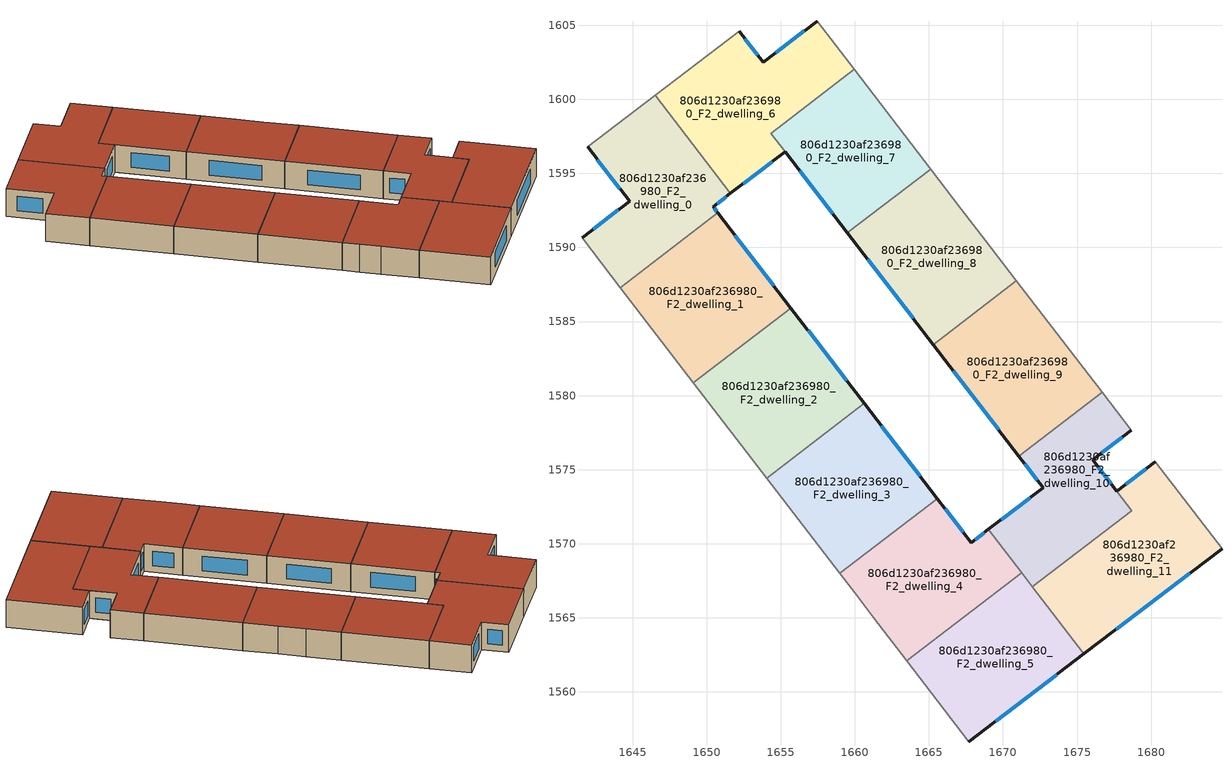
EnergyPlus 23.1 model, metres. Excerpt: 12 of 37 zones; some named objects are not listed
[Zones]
806d1230af236980_F2_dwelling_0
 floor to 806d1230af236980_F1_dwelling_0 (EU_floor_Construction): 1646.52,1600.27 1651.6,1593.65 1650.43,1592.75 1650.75,1592.34 1644.17,1587.29 1641.58,1590.66 1644.79,1593.11 1641.96,1596.79 z6
 wall outside (EU_wall_Construction): 1650.75,1592.34 1650.43,1592.75 1651.6,1593.65 / 1641.96,1596.79 1644.79,1593.11 1641.58,1590.66 z6:9
 wall to 806d1230af236980_F2_dwelling_6 (EU_wall_Construction): 1651.6,1593.65 1646.52,1600.27 z6:9
 wall to 806d1230af236980_F2_dwelling_1 (EU_wall_Construction): 1644.17,1587.29 1650.75,1592.34 z6:9
 wall adiabatic (EU_wall_Construction): 1641.58,1590.66 1644.17,1587.29 / 1646.52,1600.27 1641.96,1596.79 z6:9
 window (EU_Window_Construction): 1650.71,1592.96 1651.33,1593.44 / 1650.67,1592.44 1650.5,1592.66 / 1644.04,1592.53 1642.34,1591.23 / 1642.63,1595.92 1644.13,1593.97 z6.7:8.3
 roof outside (EU_roof_Construction): 1650.75,1592.34 1650.43,1592.75 1651.6,1593.65 1646.52,1600.27 1641.96,1596.79 1644.79,1593.11 1641.58,1590.66 1644.17,1587.29 z9
806d1230af236980_F2_dwelling_1
 floor to 806d1230af236980_F1_dwelling_1 (EU_floor_Construction): 1650.75,1592.34 1655.69,1585.91 1649.11,1580.86 1644.17,1587.29 z6
 wall outside (EU_wall_Construction): 1655.69,1585.91 1650.75,1592.34 z6:9
 wall to 806d1230af236980_F2_dwelling_2 (EU_wall_Construction): 1649.11,1580.86 1655.69,1585.91 z6:9
 wall adiabatic (EU_wall_Construction): 1644.17,1587.29 1649.11,1580.86 z6:9
 window (EU_Window_Construction): 1654.53,1587.42 1651.91,1590.83 z6.7:8.3
 roof outside (EU_roof_Construction): 1655.69,1585.91 1650.75,1592.34 1644.17,1587.29 1649.11,1580.86 z9
806d1230af236980_F2_dwelling_10
 floor to 806d1230af236980_F1_dwelling_10 (EU_floor_Construction): 1676.69,1580.22 1678.66,1577.65 1676.06,1575.67 1678.68,1572.24 1671.98,1567.1 1669.02,1570.96 1672.71,1573.79 1671.07,1575.91 z6
 wall outside (EU_wall_Construction): 1671.07,1575.91 1672.71,1573.79 1669.02,1570.96 / 1677.69,1573.54 1676.06,1575.67 1678.66,1577.65 z6:9
 wall to 806d1230af236980_F2_dwelling_9 (EU_wall_Construction): 1676.69,1580.22 1671.07,1575.91 z6:9
 wall adiabatic (EU_wall_Construction): 1678.66,1577.65 1676.69,1580.22 z6:9
 wall to 806d1230af236980_F2_dwelling_11 (EU_wall_Construction): 1671.98,1567.1 1678.68,1572.24 1677.69,1573.54 z6:9
 wall to 806d1230af236980_F2_dwelling_4 (EU_wall_Construction): 1669.02,1570.96 1671.27,1568.04 z6:9
 wall to 806d1230af236980_F2_dwelling_5 (EU_wall_Construction): 1671.27,1568.04 1671.98,1567.1 z6:9
 window (EU_Window_Construction): 1671.84,1573.12 1669.88,1571.63 / 1671.46,1575.41 1672.32,1574.29 / 1676.67,1576.14 1678.05,1577.19 / 1677.31,1574.04 1676.45,1575.17 z6.7:8.3
 roof outside (EU_roof_Construction): 1678.68,1572.24 1676.06,1575.67 1678.66,1577.65 1676.69,1580.22 1671.07,1575.91 1672.71,1573.79 1669.02,1570.96 1671.98,1567.1 z9
806d1230af236980_F2_dwelling_11
 floor to 806d1230af236980_F1_dwelling_11 (EU_floor_Construction): 1680.29,1575.52 1684.78,1569.67 1675.47,1562.56 1671.98,1567.1 1678.68,1572.24 1677.69,1573.54 z6
 wall outside (EU_wall_Construction): 1680.29,1575.52 1677.69,1573.54 / 1675.47,1562.56 1684.78,1569.67 z6:9
 wall adiabatic (EU_wall_Construction): 1684.78,1569.67 1680.29,1575.52 z6:9
 wall to 806d1230af236980_F2_dwelling_5 (EU_wall_Construction): 1671.98,1567.1 1675.47,1562.56 z6:9
 window (EU_Window_Construction): 1679.68,1575.06 1678.3,1574.01 / 1677.65,1564.23 1682.6,1568 z6.7:8.3
 roof outside (EU_roof_Construction): 1684.78,1569.67 1680.29,1575.52 1677.69,1573.54 1678.68,1572.24 1671.98,1567.1 1675.47,1562.56 z9
806d1230af236980_F2_dwelling_2
 floor to 806d1230af236980_F1_dwelling_2 (EU_floor_Construction): 1655.69,1585.91 1660.62,1579.48 1654.04,1574.43 1649.11,1580.86 z6
 wall outside (EU_wall_Construction): 1660.62,1579.48 1655.69,1585.91 z6:9
 wall to 806d1230af236980_F2_dwelling_3 (EU_wall_Construction): 1654.04,1574.43 1660.62,1579.48 z6:9
 wall adiabatic (EU_wall_Construction): 1649.11,1580.86 1654.04,1574.43 z6:9
 window (EU_Window_Construction): 1659.46,1580.99 1656.85,1584.4 z6.7:8.3
 roof outside (EU_roof_Construction): 1660.62,1579.48 1655.69,1585.91 1649.11,1580.86 1654.04,1574.43 z9
806d1230af236980_F2_dwelling_3
 floor to 806d1230af236980_F1_dwelling_3 (EU_floor_Construction): 1660.62,1579.48 1665.56,1573.05 1658.98,1568 1654.04,1574.43 z6
 wall outside (EU_wall_Construction): 1665.56,1573.05 1660.62,1579.48 z6:9
 wall to 806d1230af236980_F2_dwelling_4 (EU_wall_Construction): 1658.98,1568 1665.56,1573.05 z6:9
 wall adiabatic (EU_wall_Construction): 1654.04,1574.43 1658.98,1568 z6:9
 window (EU_Window_Construction): 1664.4,1574.56 1661.78,1577.97 z6.7:8.3
 roof outside (EU_roof_Construction): 1665.56,1573.05 1660.62,1579.48 1654.04,1574.43 1658.98,1568 z9
806d1230af236980_F2_dwelling_4
 floor to 806d1230af236980_F1_dwelling_4 (EU_floor_Construction): 1669.02,1570.96 1671.27,1568.04 1663.52,1562.09 1661.26,1565.04 1660.02,1566.65 1658.98,1568 1665.56,1573.05 1667.85,1570.07 z6
 wall outside (EU_wall_Construction): 1669.02,1570.96 1667.85,1570.07 1665.56,1573.05 z6:9
 wall to 806d1230af236980_F2_dwelling_5 (EU_wall_Construction): 1663.52,1562.09 1671.27,1568.04 z6:9
 wall adiabatic (EU_wall_Construction): 1658.98,1568 1660.02,1566.65 1661.26,1565.04 1663.52,1562.09 z6:9
 window (EU_Window_Construction): 1667.31,1570.77 1666.1,1572.35 / 1668.74,1570.75 1668.12,1570.28 z6.7:8.3
 roof outside (EU_roof_Construction): 1671.27,1568.04 1669.02,1570.96 1667.85,1570.07 1665.56,1573.05 1658.98,1568 1660.02,1566.65 1661.26,1565.04 1663.52,1562.09 z9
806d1230af236980_F2_dwelling_5
 floor to 806d1230af236980_F1_dwelling_5 (EU_floor_Construction): 1671.27,1568.04 1675.47,1562.56 1667.7,1556.64 1663.52,1562.09 z6
 wall outside (EU_wall_Construction): 1667.7,1556.64 1675.47,1562.56 z6:9
 wall adiabatic (EU_wall_Construction): 1663.52,1562.09 1667.7,1556.64 z6:9
 window (EU_Window_Construction): 1669.52,1558.03 1673.64,1561.17 z6.7:8.3
 roof outside (EU_roof_Construction): 1675.47,1562.56 1671.27,1568.04 1663.52,1562.09 1667.7,1556.64 z9
806d1230af236980_F2_dwelling_6
 floor to 806d1230af236980_F1_dwelling_6 (EU_floor_Construction): 1657.46,1605.27 1659.95,1602.01 1654.34,1597.71 1655.3,1596.46 1651.6,1593.65 1646.52,1600.27 1652.19,1604.6 1653.81,1602.49 z6
 wall outside (EU_wall_Construction): 1657.46,1605.27 1653.81,1602.49 1652.19,1604.6 / 1651.6,1593.65 1655.3,1596.46 z6:9
 wall adiabatic (EU_wall_Construction): 1652.19,1604.6 1646.52,1600.27 / 1659.95,1602.01 1657.46,1605.27 z6:9
 wall to 806d1230af236980_F2_dwelling_7 (EU_wall_Construction): 1655.3,1596.46 1654.34,1597.71 1659.95,1602.01 z6:9
 window (EU_Window_Construction): 1653.43,1602.98 1652.57,1604.1 / 1656.6,1604.61 1654.67,1603.14 / 1652.47,1594.31 1654.43,1595.8 z6.7:8.3
 roof outside (EU_roof_Construction): 1655.3,1596.46 1654.34,1597.71 1659.95,1602.01 1657.46,1605.27 1653.81,1602.49 1652.19,1604.6 1646.52,1600.27 1651.6,1593.65 z9
806d1230af236980_F2_dwelling_7
 floor to 806d1230af236980_F1_dwelling_7 (EU_floor_Construction): 1659.95,1602.01 1665.11,1595.29 1659.5,1590.98 1654.34,1597.71 z6
 wall outside (EU_wall_Construction): 1655.3,1596.46 1659.5,1590.98 z6:9
 wall to 806d1230af236980_F2_dwelling_8 (EU_wall_Construction): 1659.5,1590.98 1665.11,1595.29 z6:9
 wall adiabatic (EU_wall_Construction): 1665.11,1595.29 1659.95,1602.01 z6:9
 window (EU_Window_Construction): 1656.29,1595.17 1658.52,1592.27 z6.7:8.3
 roof outside (EU_roof_Construction): 1665.11,1595.29 1659.95,1602.01 1654.34,1597.71 1659.5,1590.98 z9
806d1230af236980_F2_dwelling_8
 floor to 806d1230af236980_F1_dwelling_8 (EU_floor_Construction): 1667.19,1592.58 1668.82,1590.47 1670.9,1587.76 1665.29,1583.45 1659.5,1590.98 1665.11,1595.29 z6
 wall outside (EU_wall_Construction): 1659.5,1590.98 1665.29,1583.45 z6:9
 wall to 806d1230af236980_F2_dwelling_9 (EU_wall_Construction): 1665.29,1583.45 1670.9,1587.76 z6:9
 wall adiabatic (EU_wall_Construction): 1670.9,1587.76 1668.82,1590.47 1667.19,1592.58 1665.11,1595.29 z6:9
 window (EU_Window_Construction): 1660.86,1589.21 1663.93,1585.22 z6.7:8.3
 roof outside (EU_roof_Construction): 1670.9,1587.76 1668.82,1590.47 1667.19,1592.58 1665.11,1595.29 1659.5,1590.98 1665.29,1583.45 z9
806d1230af236980_F2_dwelling_9
 floor to 806d1230af236980_F1_dwelling_9 (EU_floor_Construction): 1670.9,1587.76 1676.69,1580.22 1671.07,1575.91 1665.29,1583.45 z6
 wall outside (EU_wall_Construction): 1665.29,1583.45 1671.07,1575.91 z6:9
 wall adiabatic (EU_wall_Construction): 1676.69,1580.22 1670.9,1587.76 z6:9
 window (EU_Window_Construction): 1666.65,1581.68 1669.72,1577.68 z6.7:8.3
 roof outside (EU_roof_Construction): 1676.69,1580.22 1670.9,1587.76 1665.29,1583.45 1671.07,1575.91 z9
[Building]
EU S2 Campaign: North Axis=0; Terrain=City; Solar Distribution=FullExterior
[Site:Location]
Budapest.Ferenc.Liszt.Intl.AP: Latitude=47.437; Longitude=19.256; Time Zone=1; Elevation=185
[SizingPeriod:WeatherFileDays]
AnnualSizingPeriod: Begin Month=1; Begin Day of Month=1; End Month=12; End Day of Month=31; Day of Week for Start Day=Monday; Use Weather File Daylight Saving Period=No; Use Weather File Rain and Snow Indicators=No
[MATERIAL]
EU_InternalMass_Material: Roughness=MediumRough; Thickness=0.1; Conductivity=1; Density=1800; Specific Heat=900; Thermal Absorptance=0.9; Solar Absorptance=0.7; Visible Absorptance=0.7
[MATERIAL:NOMASS] Roughness=MediumRough; Thermal Absorptance=0.9; Solar Absorptance=0.7; Visible Absorptance=0.7
Name | Thermal Resistance
EU_wall_NoMass | 0.832559
EU_roof_NoMass | 1.39638
EU_floor_NoMass | 0.872794
[WINDOWMATERIAL:SIMPLEGLAZINGSYSTEM]
EU_Window_SimpleGlazing: UFactor=2.79869; Solar Heat Gain Coefficient=0.75; Visible Transmittance=0.75
[CONSTRUCTION]
EU_wall_Construction: EU_wall_NoMass
EU_roof_Construction: EU_roof_NoMass
EU_floor_Construction: EU_floor_NoMass
EU_Window_Construction: EU_Window_SimpleGlazing
EU_InternalMass_Construction: EU_InternalMass_Material
[ZONE] Type=1; Multiplier=1; Ceiling Height=autocalculate; Floor Area=autocalculate; Part of Total Floor Area=Yes
Name | Volume
806d1230af236980_F2_dwelling_0; 806d1230af236980_F2_dwelling_9 | 201.675
806d1230af236980_F2_dwelling_1 | 201.673
806d1230af236980_F2_dwelling_10 | 185.695
806d1230af236980_F2_dwelling_11 | 217.629
806d1230af236980_F2_dwelling_2 | 201.653
806d1230af236980_F2_dwelling_3 | 201.687
806d1230af236980_F2_dwelling_4 | 201.69
806d1230af236980_F2_dwelling_5 | 201.652
806d1230af236980_F2_dwelling_6 | 223.427
806d1230af236980_F2_dwelling_7 | 179.832
806d1230af236980_F2_dwelling_8 | 201.641
[INTERNALMASS] Construction=EU_InternalMass_Construction
Name | Zone or ZoneList | Surface Area
806d1230af236980_F2_dwelling_0_EU_InternalMass | 806d1230af236980_F2_dwelling_0 | 67.2251
806d1230af236980_F2_dwelling_1_EU_InternalMass | 806d1230af236980_F2_dwelling_1 | 67.2243
806d1230af236980_F2_dwelling_2_EU_InternalMass | 806d1230af236980_F2_dwelling_2 | 67.2176
806d1230af236980_F2_dwelling_3_EU_InternalMass | 806d1230af236980_F2_dwelling_3 | 67.2291
806d1230af236980_F2_dwelling_4_EU_InternalMass | 806d1230af236980_F2_dwelling_4 | 67.23
806d1230af236980_F2_dwelling_5_EU_InternalMass | 806d1230af236980_F2_dwelling_5 | 67.2174
806d1230af236980_F2_dwelling_6_EU_InternalMass | 806d1230af236980_F2_dwelling_6 | 74.4765
806d1230af236980_F2_dwelling_7_EU_InternalMass | 806d1230af236980_F2_dwelling_7 | 59.9662
806d1230af236980_F2_dwelling_8_EU_InternalMass | 806d1230af236980_F2_dwelling_8 | 67.2138
806d1230af236980_F2_dwelling_9_EU_InternalMass | 806d1230af236980_F2_dwelling_9 | 67.2249
806d1230af236980_F2_dwelling_10_EU_InternalMass | 806d1230af236980_F2_dwelling_10 | 61.8979
806d1230af236980_F2_dwelling_11_EU_InternalMass | 806d1230af236980_F2_dwelling_11 | 72.5466
[OTHEREQUIPMENT] Fuel Type=Electricity; Design Level Calculation Method=Watts/Area; Power per Zone Floor Area=1; Fraction Latent=0; Fraction Radiant=0; Fraction Lost=0; Carbon Dioxide Generation Rate=0; EndUse Subcategory=EU_Step8_InternalGains
Name | Zone or ZoneList or Space or SpaceList | Schedule
EU_Step8_InternalGain_806d1230af236980_F2_dwelling_0_f000 | 806d1230af236980_F2_dwelling_0 | EU_Step8_GainSchedule_806d1230af236980_F2_dwelling_0_f000
EU_Step8_InternalGain_806d1230af236980_F2_dwelling_1_f000 | 806d1230af236980_F2_dwelling_1 | EU_Step8_GainSchedule_806d1230af236980_F2_dwelling_1_f000
EU_Step8_InternalGain_806d1230af236980_F2_dwelling_2_f000 | 806d1230af236980_F2_dwelling_2 | EU_Step8_GainSchedule_806d1230af236980_F2_dwelling_2_f000
EU_Step8_InternalGain_806d1230af236980_F2_dwelling_3_f000 | 806d1230af236980_F2_dwelling_3 | EU_Step8_GainSchedule_806d1230af236980_F2_dwelling_3_f000
EU_Step8_InternalGain_806d1230af236980_F2_dwelling_4_f000 | 806d1230af236980_F2_dwelling_4 | EU_Step8_GainSchedule_806d1230af236980_F2_dwelling_4_f000
EU_Step8_InternalGain_806d1230af236980_F2_dwelling_5_f000 | 806d1230af236980_F2_dwelling_5 | EU_Step8_GainSchedule_806d1230af236980_F2_dwelling_5_f000
EU_Step8_InternalGain_806d1230af236980_F2_dwelling_6_f000 | 806d1230af236980_F2_dwelling_6 | EU_Step8_GainSchedule_806d1230af236980_F2_dwelling_6_f000
EU_Step8_InternalGain_806d1230af236980_F2_dwelling_7_f000 | 806d1230af236980_F2_dwelling_7 | EU_Step8_GainSchedule_806d1230af236980_F2_dwelling_7_f000
EU_Step8_InternalGain_806d1230af236980_F2_dwelling_8_f000 | 806d1230af236980_F2_dwelling_8 | EU_Step8_GainSchedule_806d1230af236980_F2_dwelling_8_f000
EU_Step8_InternalGain_806d1230af236980_F2_dwelling_9_f000 | 806d1230af236980_F2_dwelling_9 | EU_Step8_GainSchedule_806d1230af236980_F2_dwelling_9_f000
EU_Step8_InternalGain_806d1230af236980_F2_dwelling_10_f000 | 806d1230af236980_F2_dwelling_10 | EU_Step8_GainSchedule_806d1230af236980_F2_dwelling_10_f000
EU_Step8_InternalGain_806d1230af236980_F2_dwelling_11_f000 | 806d1230af236980_F2_dwelling_11 | EU_Step8_GainSchedule_806d1230af236980_F2_dwelling_11_f000
[ZONEVENTILATION:DESIGNFLOWRATE] Schedule=EU_AlwaysOn; Design Flow Rate Calculation Method=AirChanges/Hour; Air Changes per Hour=0.475469; Ventilation Type=Natural; Fan Pressure Rise=0; Fan Total Efficiency=1; Constant Term Coefficient=1; Temperature Term Coefficient=0; Velocity Term Coefficient=0; Velocity Squared Term Coefficient=0; Minimum Indoor Temperature=-100; Maximum Indoor Temperature=100; Delta Temperature=-100; Minimum Outdoor Temperature=-100; Maximum Outdoor Temperature=100; Maximum Wind Speed=40
Name | Zone or ZoneList or Space or SpaceList
EU_ConstantAir_806d1230af236980_F2_dwelling_0 | 806d1230af236980_F2_dwelling_0
EU_ConstantAir_806d1230af236980_F2_dwelling_1 | 806d1230af236980_F2_dwelling_1
EU_ConstantAir_806d1230af236980_F2_dwelling_2 | 806d1230af236980_F2_dwelling_2
EU_ConstantAir_806d1230af236980_F2_dwelling_3 | 806d1230af236980_F2_dwelling_3
EU_ConstantAir_806d1230af236980_F2_dwelling_4 | 806d1230af236980_F2_dwelling_4
EU_ConstantAir_806d1230af236980_F2_dwelling_5 | 806d1230af236980_F2_dwelling_5
EU_ConstantAir_806d1230af236980_F2_dwelling_6 | 806d1230af236980_F2_dwelling_6
EU_ConstantAir_806d1230af236980_F2_dwelling_7 | 806d1230af236980_F2_dwelling_7
EU_ConstantAir_806d1230af236980_F2_dwelling_8 | 806d1230af236980_F2_dwelling_8
EU_ConstantAir_806d1230af236980_F2_dwelling_9 | 806d1230af236980_F2_dwelling_9
EU_ConstantAir_806d1230af236980_F2_dwelling_10 | 806d1230af236980_F2_dwelling_10
EU_ConstantAir_806d1230af236980_F2_dwelling_11 | 806d1230af236980_F2_dwelling_11
[HVACTEMPLATE:ZONE:IDEALLOADSAIRSYSTEM] System Availability Schedule=EU_AlwaysOn; Maximum Heating Supply Air Temperature=50; Minimum Cooling Supply Air Temperature=13; Maximum Heating Supply Air Humidity Ratio=0.0156; Minimum Cooling Supply Air Humidity Ratio=0.0077; Heating Limit=NoLimit; Cooling Limit=NoLimit; Heating Availability Schedule=EU_AlwaysOn; Cooling Availability Schedule=EU_CoolingOff; Dehumidification Control Type=ConstantSensibleHeatRatio; Cooling Sensible Heat Ratio=0.7; Dehumidification Setpoint=60; Humidification Control Type=None; Humidification Setpoint=30; Outdoor Air Method=None; Outdoor Air Flow Rate per Person=0.00944; Outdoor Air Flow Rate per Zone Floor Area=0; Outdoor Air Flow Rate per Zone=0; Demand Controlled Ventilation Type=None; Outdoor Air Economizer Type=NoEconomizer; Heat Recovery Type=None; Sensible Heat Recovery Effectiveness=0.7; Latent Heat Recovery Effectiveness=0.65
Name | Template Thermostat
806d1230af236980_F2_dwelling_0 | EU_HeatOnly_806d1230af236980_F2_dwelling_0
806d1230af236980_F2_dwelling_1 | EU_HeatOnly_806d1230af236980_F2_dwelling_1
806d1230af236980_F2_dwelling_2 | EU_HeatOnly_806d1230af236980_F2_dwelling_2
806d1230af236980_F2_dwelling_3 | EU_HeatOnly_806d1230af236980_F2_dwelling_3
806d1230af236980_F2_dwelling_4 | EU_HeatOnly_806d1230af236980_F2_dwelling_4
806d1230af236980_F2_dwelling_5 | EU_HeatOnly_806d1230af236980_F2_dwelling_5
806d1230af236980_F2_dwelling_6 | EU_HeatOnly_806d1230af236980_F2_dwelling_6
806d1230af236980_F2_dwelling_7 | EU_HeatOnly_806d1230af236980_F2_dwelling_7
806d1230af236980_F2_dwelling_8 | EU_HeatOnly_806d1230af236980_F2_dwelling_8
806d1230af236980_F2_dwelling_9 | EU_HeatOnly_806d1230af236980_F2_dwelling_9
806d1230af236980_F2_dwelling_10 | EU_HeatOnly_806d1230af236980_F2_dwelling_10
806d1230af236980_F2_dwelling_11 | EU_HeatOnly_806d1230af236980_F2_dwelling_11
[SIZING:ZONE] Zone Cooling Design Supply Air Temperature Input Method=SupplyAirTemperature; Zone Cooling Design Supply Air Temperature=13; Zone Heating Design Supply Air Temperature Input Method=SupplyAirTemperature; Zone Heating Design Supply Air Temperature=50; Zone Cooling Design Supply Air Humidity Ratio=0.008; Zone Heating Design Supply Air Humidity Ratio=0.008; Cooling Design Air Flow Method=DesignDay; Cooling Design Air Flow Rate=0; Cooling Minimum Air Flow per Zone Floor Area=0.000762; Cooling Minimum Air Flow=0; Cooling Minimum Air Flow Fraction=0.2; Heating Design Air Flow Method=DesignDay; Heating Design Air Flow Rate=0; Heating Maximum Air Flow per Zone Floor Area=0.002032; Heating Maximum Air Flow=0.141576; Heating Maximum Air Flow Fraction=0.3; Account for Dedicated Outdoor Air System=No; Dedicated Outdoor Air System Control Strategy=NeutralSupplyAir; Dedicated Outdoor Air Low Setpoint Temperature for Design=autosize; Dedicated Outdoor Air High Setpoint Temperature for Design=autosize; Zone Load Sizing Method=Sensible Load Only No Latent Load; Zone Latent Cooling Design Supply Air Humidity Ratio Input Method=HumidityRatioDifference; Zone Cooling Design Supply Air Humidity Ratio Difference=0.005; Zone Latent Heating Design Supply Air Humidity Ratio Input Method=HumidityRatioDifference; Zone Humidification Design Supply Air Humidity Ratio Difference=0.005
806d1230af236980_F2_dwelling_0; 806d1230af236980_F2_dwelling_1; 806d1230af236980_F2_dwelling_2; 806d1230af236980_F2_dwelling_3; 806d1230af236980_F2_dwelling_4; 806d1230af236980_F2_dwelling_5; 806d1230af236980_F2_dwelling_6; 806d1230af236980_F2_dwelling_7; 806d1230af236980_F2_dwelling_8; 806d1230af236980_F2_dwelling_9; 806d1230af236980_F2_dwelling_10; 806d1230af236980_F2_dwelling_11
[SCHEDULE:CONSTANT]
Name | Hourly Value
EU_AlwaysOn | 1
EU_CoolingOff | 0
[SCHEDULE:FILE] Column Number=1; Rows to Skip at Top=0; Number of Hours of Data=8760; Column Separator=Comma; Interpolate to Timestep=No; Minutes per Item=60; Adjust Schedule for Daylight Savings=Yes
Name | File
EU_Step8_GainSchedule_806d1230af236980_F2_dwelling_0_f000 | ../../schedules/806d1230af236980/806d1230af236980_F2_dwelling_0_f000_gain.csv
EU_Step8_GainSchedule_806d1230af236980_F2_dwelling_1_f000 | ../../schedules/806d1230af236980/806d1230af236980_F2_dwelling_1_f000_gain.csv
EU_Step8_GainSchedule_806d1230af236980_F2_dwelling_2_f000 | ../../schedules/806d1230af236980/806d1230af236980_F2_dwelling_2_f000_gain.csv
EU_Step8_GainSchedule_806d1230af236980_F2_dwelling_3_f000 | ../../schedules/806d1230af236980/806d1230af236980_F2_dwelling_3_f000_gain.csv
EU_Step8_GainSchedule_806d1230af236980_F2_dwelling_4_f000 | ../../schedules/806d1230af236980/806d1230af236980_F2_dwelling_4_f000_gain.csv
EU_Step8_GainSchedule_806d1230af236980_F2_dwelling_5_f000 | ../../schedules/806d1230af236980/806d1230af236980_F2_dwelling_5_f000_gain.csv
EU_Step8_GainSchedule_806d1230af236980_F2_dwelling_6_f000 | ../../schedules/806d1230af236980/806d1230af236980_F2_dwelling_6_f000_gain.csv
EU_Step8_GainSchedule_806d1230af236980_F2_dwelling_7_f000 | ../../schedules/806d1230af236980/806d1230af236980_F2_dwelling_7_f000_gain.csv
EU_Step8_GainSchedule_806d1230af236980_F2_dwelling_8_f000 | ../../schedules/806d1230af236980/806d1230af236980_F2_dwelling_8_f000_gain.csv
EU_Step8_GainSchedule_806d1230af236980_F2_dwelling_9_f000 | ../../schedules/806d1230af236980/806d1230af236980_F2_dwelling_9_f000_gain.csv
EU_Step8_GainSchedule_806d1230af236980_F2_dwelling_10_f000 | ../../schedules/806d1230af236980/806d1230af236980_F2_dwelling_10_f000_gain.csv
EU_Step8_GainSchedule_806d1230af236980_F2_dwelling_11_f000 | ../../schedules/806d1230af236980/806d1230af236980_F2_dwelling_11_f000_gain.csv
